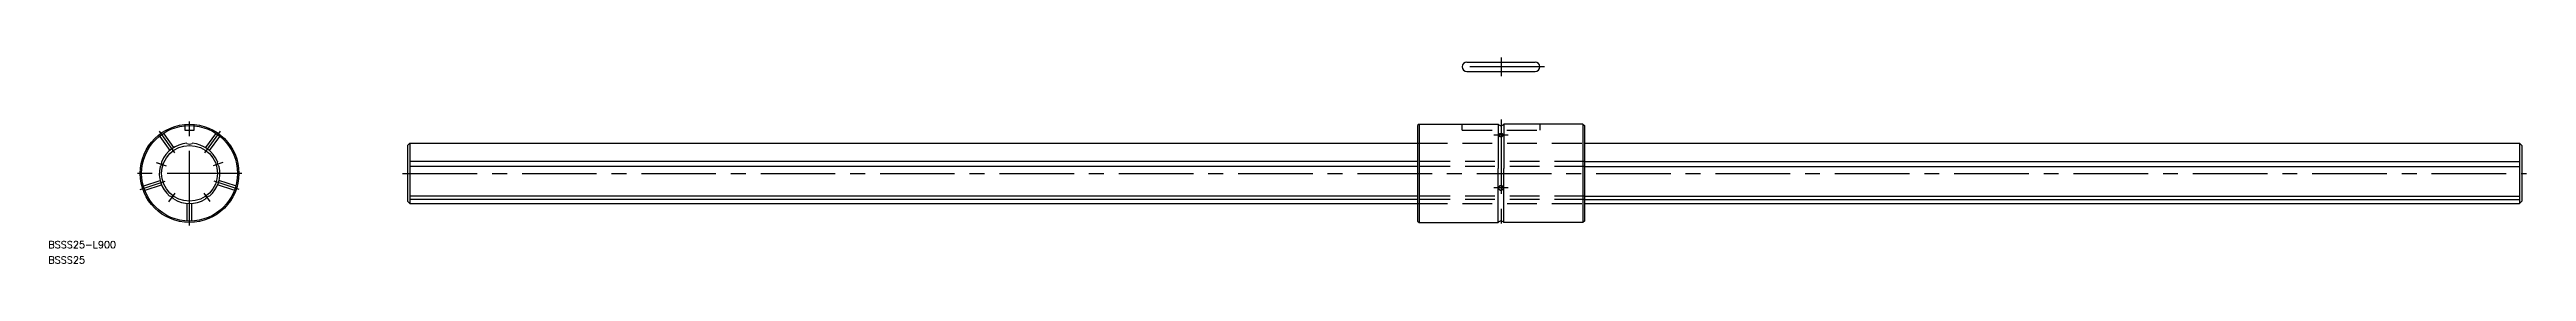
# Model space of a CAD drawing. Extents: x -60 to 995, y -39 to 49.
import ezdxf

# ---------------------------------------------------------------- set-up
doc = ezdxf.new("R2010")
doc.units = 0
doc.linetypes.add('CENTER', pattern=[50.8, 31.75, -6.35, 6.35, -6.35])
doc.linetypes.add('DASHED', pattern=[19.05, 12.7, -6.35])
doc.layers.get('0').update_dxf_attribs({"linetype": 'CONTINUOUS'})
doc.layers.add('CENTER', color=1, linetype='CENTER')
doc.styles.get("Standard").update_dxf_attribs({"font": 'txt.shx', "height": 3, "bigfont": 'bigfont.shx'})

msp = doc.modelspace()

# ---------------------------------------------------------------- linework, layer by layer
at = {"color": 7, "linetype": 'CONTINUOUS'}
for p, q in [((543.7, 47.5), (572.7, 47.5)), ((543.7, 43.5), (572.7, 43.5)), ((92.7, 11.9), (93.7, 12.9)), ((92.7, 11.9), (92.7, -11.9)), ((93.7, 12.9), (522.7, 12.9)), ((93.7, 12.9), (93.7, -12.9)), ((523.3, 21), (522.7, 20.4)), ((522.7, 20.4), (522.7, -20.4)), ((523.3, 21), (523.3, -21)), ((523.3, 21), (557, 21)), ((557, 21), (557, 2)), ((593.1, 21), (559.4, 21)), ((559.4, 21), (559.4, 2)), ((593.1, 21), (593.1, -21)), ((593.1, 21), (593.7, 20.4)), ((593.7, 20.4), (593.7, -20.4)), ((593.7, 12.9), (991.7, 12.9)), ((992.7, 11.9), (991.7, 12.9)), ((991.7, 12.9), (991.7, -12.9)), ((992.7, 11.9), (992.7, -11.9)), ((522.7, 5.1), (93.7, 5.1)), ((522.7, 2.9), (93.7, 2.9)), ((557, -21), (557, 2)), ((559.4, -21), (559.4, 2)), ((593.7, 5.1), (991.7, 5.1)), ((593.7, 2.9), (991.7, 2.9)), ((522.7, -9.7), (93.7, -9.7)), ((593.7, -9.7), (991.7, -9.7)), ((92.7, -11.9), (93.7, -12.9)), ((522.7, -11.1), (93.7, -11.1)), ((93.7, -12.9), (522.7, -12.9)), ((522.7, -20.4), (523.3, -21)), ((523.3, -21), (557, -21)), ((593.1, -21), (559.4, -21)), ((593.7, -20.4), (593.1, -21)), ((593.7, -11.1), (991.7, -11.1)), ((593.7, -12.9), (991.7, -12.9)), ((992.7, -11.9), (991.7, -12.9))]:
    msp.add_line(p, q, dxfattribs=at)
at = {"color": 3, "linetype": 'DASHED'}
for p, q in [((-12.7, 15.7), (-8.4, 9.8)), ((-11, 16.9), (-6.8, 11)), ((-2, 20.9), (-2, 18.5)), ((-2, 18.5), (2, 18.5)), ((2, 18.5), (2, 20.9)), ((11, 16.9), (6.8, 11)), ((12.7, 15.7), (8.4, 9.8)), ((522.7, 12.9), (593.7, 12.9)), ((541.7, 18.5), (541.7, 21)), ((541.7, 18.5), (574.7, 18.5)), ((574.7, 21), (574.7, 18.5)), ((593.7, 5.1), (522.7, 5.1)), ((593.7, 2.9), (522.7, 2.9)), ((-19.5, -5.3), (-12.5, -3)), ((-18.9, -7.2), (-11.9, -4.9)), ((18.9, -7.2), (11.9, -4.9)), ((19.5, -5.3), (12.5, -3)), ((593.7, -9.7), (522.7, -9.7)), ((-1, -20.2), (-1, -12.9)), ((1, -20.2), (1, -12.9)), ((593.7, -11.1), (522.7, -11.1)), ((522.7, -12.9), (593.7, -12.9))]:
    msp.add_line(p, q, dxfattribs=at)
at = {"color": 7, "linetype": 'CONTINUOUS'}
for points in [[(557.2, 16.3, 0), (557.2, 16.3, 0), (557.2, 16.3, 0), (557.2, 16.3, 0), (557.2, 16.2, 0), (557.2, 16.2, 0), (557.2, 16.2, 0), (557.2, 16.1, 0), (557.3, 16.1, 0), (557.3, 16.1, 0), (557.3, 16.1, 0), (557.3, 16, 0), (557.3, 16, 0), (557.4, 16, 0), (557.4, 16, 0), (557.4, 15.9, 0), (557.5, 15.9, 0), (557.5, 15.9, 0), (557.5, 15.9, 0), (557.6, 15.9, 0), (557.6, 15.9, 0), (557.7, 15.8, 0), (557.7, 15.8, 0), (557.8, 15.8, 0), (557.8, 15.8, 0), (557.8, 15.8, 0), (557.9, 15.8, 0), (557.9, 15.8, 0), (558, 15.8, 0), (558, 15.8, 0), (558.1, 15.8, 0), (558.1, 15.8, 0), (558.2, 15.8, 0), (558.2, 15.8, 0), (558.3, 15.8, 0), (558.3, 15.8, 0), (558.4, 15.8, 0), (558.4, 15.8, 0), (558.5, 15.8, 0), (558.5, 15.8, 0), (558.6, 15.8, 0), (558.6, 15.8, 0), (558.7, 15.8, 0), (558.7, 15.8, 0), (558.7, 15.9, 0), (558.8, 15.9, 0), (558.8, 15.9, 0), (558.9, 15.9, 0), (558.9, 15.9, 0), (558.9, 15.9, 0), (559, 16, 0), (559, 16, 0), (559, 16, 0), (559, 16, 0), (559.1, 16.1, 0), (559.1, 16.1, 0), (559.1, 16.1, 0), (559.1, 16.1, 0), (559.1, 16.2, 0), (559.1, 16.2, 0), (559.2, 16.2, 0), (559.2, 16.3, 0), (559.2, 16.3, 0), (559.2, 16.3, 0), (559.2, 16.3, 0), (559.2, 16.4, 0), (559.2, 16.4, 0), (559.2, 16.4, 0), (559.2, 16.5, 0), (559.1, 16.5, 0), (559.1, 16.5, 0), (559.1, 16.5, 0), (559.1, 16.6, 0), (559.1, 16.6, 0), (559.1, 16.6, 0), (559, 16.6, 0), (559, 16.7, 0), (559, 16.7, 0), (559, 16.7, 0), (558.9, 16.7, 0), (558.9, 16.8, 0), (558.9, 16.8, 0), (558.8, 16.8, 0), (558.8, 16.8, 0), (558.7, 16.8, 0), (558.7, 16.8, 0), (558.7, 16.9, 0), (558.6, 16.9, 0), (558.6, 16.9, 0), (558.5, 16.9, 0), (558.5, 16.9, 0), (558.4, 16.9, 0), (558.4, 16.9, 0), (558.3, 16.9, 0), (558.3, 16.9, 0), (558.2, 16.9, 0), (558.2, 16.9, 0), (558.1, 16.9, 0), (558.1, 16.9, 0), (558, 16.9, 0), (558, 16.9, 0), (557.9, 16.9, 0), (557.9, 16.9, 0), (557.8, 16.9, 0), (557.8, 16.9, 0), (557.8, 16.9, 0), (557.7, 16.9, 0), (557.7, 16.8, 0), (557.6, 16.8, 0), (557.6, 16.8, 0), (557.5, 16.8, 0), (557.5, 16.8, 0), (557.5, 16.8, 0), (557.4, 16.7, 0), (557.4, 16.7, 0), (557.4, 16.7, 0), (557.3, 16.7, 0), (557.3, 16.6, 0), (557.3, 16.6, 0), (557.3, 16.6, 0), (557.3, 16.6, 0), (557.2, 16.5, 0), (557.2, 16.5, 0), (557.2, 16.5, 0), (557.2, 16.5, 0), (557.2, 16.4, 0), (557.2, 16.4, 0), (557.2, 16.4, 0), (557.2, 16.3, 0)], [(557.2, -6.2, 0), (557.2, -6.3, 0), (557.2, -6.3, 0), (557.2, -6.4, 0), (557.2, -6.4, 0), (557.2, -6.5, 0), (557.2, -6.5, 0), (557.2, -6.6, 0), (557.3, -6.6, 0), (557.3, -6.6, 0), (557.3, -6.7, 0), (557.3, -6.7, 0), (557.3, -6.8, 0), (557.4, -6.8, 0), (557.4, -6.8, 0), (557.4, -6.9, 0), (557.5, -6.9, 0), (557.5, -6.9, 0), (557.5, -7, 0), (557.6, -7, 0), (557.6, -7, 0), (557.7, -7.1, 0), (557.7, -7.1, 0), (557.8, -7.1, 0), (557.8, -7.1, 0), (557.8, -7.1, 0), (557.9, -7.1, 0), (557.9, -7.2, 0), (558, -7.2, 0), (558, -7.2, 0), (558.1, -7.2, 0), (558.1, -7.2, 0), (558.2, -7.2, 0), (558.2, -7.2, 0), (558.3, -7.2, 0), (558.3, -7.2, 0), (558.4, -7.2, 0), (558.4, -7.2, 0), (558.5, -7.1, 0), (558.5, -7.1, 0), (558.6, -7.1, 0), (558.6, -7.1, 0), (558.7, -7.1, 0), (558.7, -7.1, 0), (558.7, -7, 0), (558.8, -7, 0), (558.8, -7, 0), (558.9, -6.9, 0), (558.9, -6.9, 0), (558.9, -6.9, 0), (559, -6.8, 0), (559, -6.8, 0), (559, -6.8, 0), (559, -6.7, 0), (559.1, -6.7, 0), (559.1, -6.6, 0), (559.1, -6.6, 0), (559.1, -6.6, 0), (559.1, -6.5, 0), (559.1, -6.5, 0), (559.2, -6.4, 0), (559.2, -6.4, 0), (559.2, -6.3, 0), (559.2, -6.3, 0), (559.2, -6.2, 0), (559.2, -6.2, 0), (559.2, -6.1, 0), (559.2, -6.1, 0), (559.2, -6, 0), (559.1, -6, 0), (559.1, -6, 0), (559.1, -5.9, 0), (559.1, -5.9, 0), (559.1, -5.8, 0), (559.1, -5.8, 0), (559, -5.7, 0), (559, -5.7, 0), (559, -5.7, 0), (559, -5.6, 0), (558.9, -5.6, 0), (558.9, -5.6, 0), (558.9, -5.5, 0), (558.8, -5.5, 0), (558.8, -5.5, 0), (558.7, -5.4, 0), (558.7, -5.4, 0), (558.7, -5.4, 0), (558.6, -5.4, 0), (558.6, -5.4, 0), (558.5, -5.3, 0), (558.5, -5.3, 0), (558.4, -5.3, 0), (558.4, -5.3, 0), (558.3, -5.3, 0), (558.3, -5.3, 0), (558.2, -5.3, 0), (558.2, -5.3, 0), (558.1, -5.3, 0), (558.1, -5.3, 0), (558, -5.3, 0), (558, -5.3, 0), (557.9, -5.3, 0), (557.9, -5.3, 0), (557.8, -5.3, 0), (557.8, -5.4, 0), (557.8, -5.4, 0), (557.7, -5.4, 0), (557.7, -5.4, 0), (557.6, -5.4, 0), (557.6, -5.5, 0), (557.5, -5.5, 0), (557.5, -5.5, 0), (557.5, -5.6, 0), (557.4, -5.6, 0), (557.4, -5.6, 0), (557.4, -5.7, 0), (557.3, -5.7, 0), (557.3, -5.7, 0), (557.3, -5.8, 0), (557.3, -5.8, 0), (557.3, -5.9, 0), (557.2, -5.9, 0), (557.2, -6, 0), (557.2, -6, 0), (557.2, -6, 0), (557.2, -6.1, 0), (557.2, -6.1, 0), (557.2, -6.2, 0), (557.2, -6.2, 0)]]:
    msp.add_polyline3d(points, dxfattribs=at)
for radius in [21, 20.4, 11.9]:
    msp.add_circle((0, 0), radius, dxfattribs=at)
for centre, radius, start, end in [((543.7, 45.5), 2, 90, 270), ((572.7, 45.5), 2, 270, 90), ((0, 0), 12.9, 95.086, 156.914), ((0, 14.5), 2.05, 236.0387, 303.9613), ((0, 14.5), 2.05, 236.0387, 303.9613), ((0, 0), 12.9, 23.086, 84.914), ((558.2, 21.9), 1.5, 216.8699, 323.1301), ((0, 0), 12.9, 167.086, 228.914), ((-13.8, 4.5), 2.05, 308.0387, 15.9613), ((0, 0), 12.9, 311.086, 12.914), ((13.8, 4.5), 2.05, 164.0387, 231.9613), ((-8.6, -11.8), 2.05, 20.0387, 87.9613), ((8.6, -11.8), 2.05, 92.0387, 159.9613), ((0, 0), 12.9, 239.086, 300.914), ((558.2, -21.9), 1.5, 36.8699, 143.1301)]:
    msp.add_arc(centre, radius, start, end, dxfattribs=at)
at = {"layer": 'CENTER', "color": 1, "linetype": 'CENTER'}
for p, q in [((576.7, 45.5), (539.7, 45.5)), ((558.2, 49.5), (558.2, 41.5)), ((0, -22.2), (0, 22.2)), ((558.2, 23), (558.2, -23)), ((-13, 18), (-6.4, 8.8)), ((13, 18), (6.4, 8.8)), ((561.2, 16.3), (555.2, 16.3)), ((22.2, 0), (-22.2, 0)), ((-14.2, 4.6), (-10, 3.2)), ((-13.7, 4.5), (-10.4, 3.4)), ((14.1, 4.6), (10, 3.2)), ((90.7, 0), (994.7, 0)), ((-21.1, -6.9), (-10.4, -3.4)), ((-8.8, -12.1), (-6.2, -8.5)), ((8.7, -12), (6.2, -8.5)), ((21.1, -6.9), (10.4, -3.4)), ((561.2, -6.2), (555.2, -6.2))]:
    msp.add_line(p, q, dxfattribs=at)

# ---------------------------------------------------------------- texts
at = {"color": 7, "linetype": 'CONTINUOUS'}
for s, p in [('BSSS25-L900', (-60.1, -32)), ('BSSS25', (-60.1, -38.5))]:
    msp.add_text(s, height=3, dxfattribs=at).set_placement(p)

doc.saveas('drawing.dxf')
